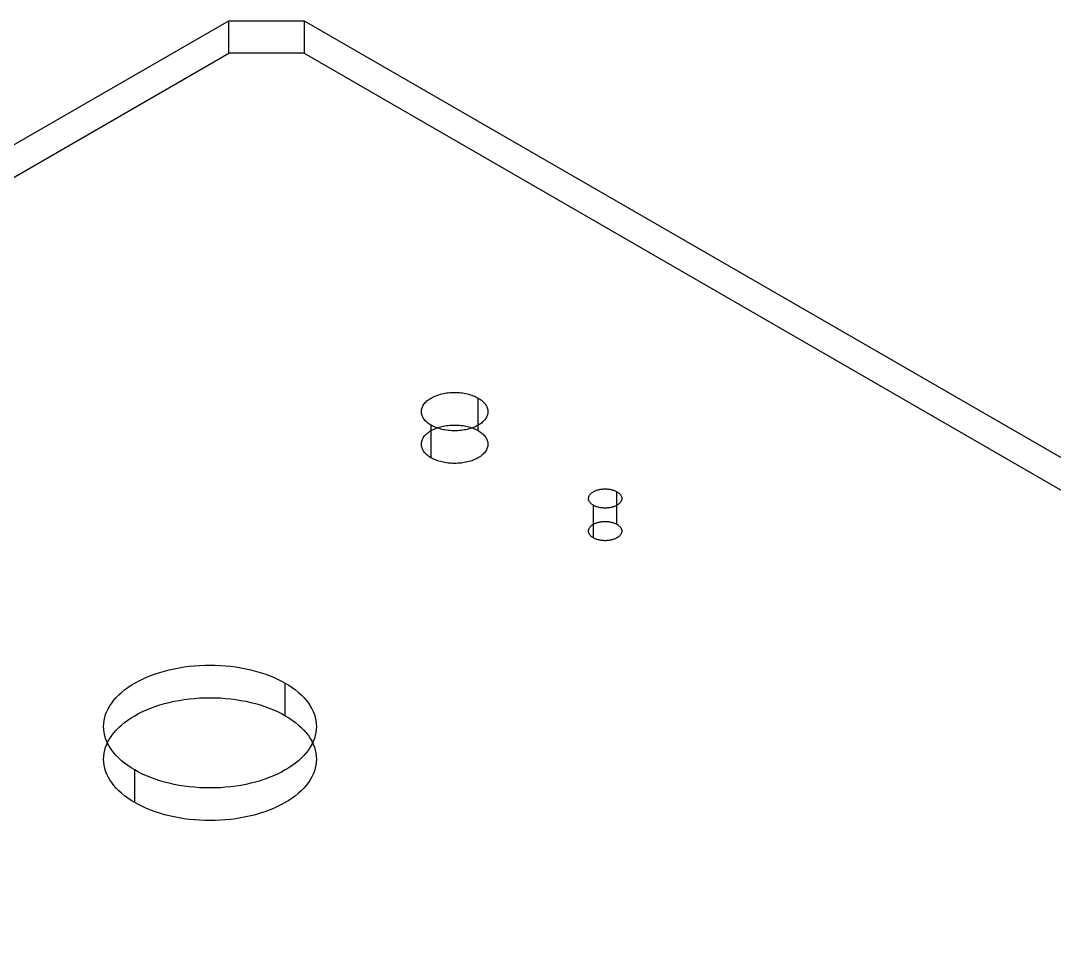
# Model space of a CAD drawing. Header units: inches. Extents: x 3 to 201, y 3 to 129.
# Drawn here: x 168.792 to 173.584, y 77.594 to 81.938 of the extents above; entities that cross this region are included whole.
import ezdxf

# ---------------------------------------------------------------- set-up
doc = ezdxf.new("R2010")
doc.units = ezdxf.units.IN
doc.header["$MEASUREMENT"] = 0

msp = doc.modelspace()

# ---------------------------------------------------------------- linework, layer by layer
at = {"layer": 'OUTLINE'}
for p, q in [((164, 78.6139), (169.7573, 81.9379)), ((169.7573, 81.7868), (169.7573, 81.9379)), ((169.7573, 81.9379), (170.1062, 81.9379)), ((170.1062, 81.9379), (170.1062, 81.7868)), ((170.1062, 81.9379), (193.8333, 68.2387)), ((164, 78.4628), (169.7573, 81.7868)), ((170.1062, 81.7868), (169.7573, 81.7868)), ((170.1062, 81.7868), (193.8333, 68.0876)), ((170.6718, 80.1706), (170.6759, 80.1743)), ((170.6759, 80.1743), (170.6802, 80.1778)), ((170.6802, 80.1778), (170.6849, 80.1813)), ((170.6849, 80.1813), (170.6898, 80.1846)), ((170.6898, 80.1846), (170.6951, 80.1878)), ((170.6951, 80.1878), (170.7005, 80.1908)), ((170.7005, 80.1908), (170.7063, 80.1936)), ((170.7063, 80.1936), (170.7122, 80.1963)), ((170.7122, 80.1963), (170.7184, 80.1988)), ((170.7184, 80.1988), (170.7248, 80.2012)), ((170.7248, 80.2012), (170.7314, 80.2033)), ((170.7314, 80.2033), (170.7382, 80.2053)), ((170.7382, 80.2053), (170.7451, 80.2071)), ((170.7451, 80.2071), (170.7521, 80.2086)), ((170.7521, 80.2086), (170.7593, 80.21)), ((170.7593, 80.21), (170.7666, 80.2112)), ((170.7666, 80.2112), (170.774, 80.2121)), ((170.774, 80.2121), (170.7815, 80.2129)), ((170.7815, 80.2129), (170.789, 80.2134)), ((170.789, 80.2134), (170.7965, 80.2137)), ((170.7965, 80.2137), (170.8041, 80.2138)), ((170.8041, 80.2138), (170.8117, 80.2137)), ((170.8117, 80.2137), (170.8192, 80.2134)), ((170.8192, 80.2134), (170.8267, 80.2129)), ((170.8267, 80.2129), (170.8342, 80.2121)), ((170.8342, 80.2121), (170.8416, 80.2112)), ((170.8416, 80.2112), (170.8489, 80.21)), ((170.8489, 80.21), (170.856, 80.2086)), ((170.856, 80.2086), (170.8631, 80.2071)), ((170.8631, 80.2071), (170.87, 80.2053)), ((170.87, 80.2053), (170.8768, 80.2033)), ((170.8768, 80.2033), (170.8834, 80.2012)), ((170.8834, 80.2012), (170.8898, 80.1988)), ((170.8898, 80.1988), (170.896, 80.1963)), ((170.896, 80.1963), (170.9019, 80.1936)), ((170.9019, 80.1936), (170.9077, 80.1908)), ((170.9077, 80.1908), (170.9131, 80.1878)), ((170.9131, 80.0367), (170.9131, 80.1878)), ((170.9131, 80.1878), (170.9184, 80.1846)), ((170.9184, 80.1846), (170.9233, 80.1813)), ((170.9233, 80.1813), (170.928, 80.1778)), ((170.928, 80.1778), (170.9323, 80.1743)), ((170.9323, 80.1743), (170.9364, 80.1706)), ((170.6499, 80.1248), (170.6501, 80.1292)), ((170.6501, 80.1292), (170.6506, 80.1335)), ((170.6506, 80.1335), (170.6516, 80.1379)), ((170.6516, 80.1379), (170.6529, 80.1422)), ((170.6529, 80.1422), (170.6545, 80.1464)), ((170.6545, 80.1464), (170.6565, 80.1507)), ((170.6565, 80.1507), (170.6589, 80.1548)), ((170.6589, 80.1548), (170.6616, 80.1589)), ((170.6616, 80.1589), (170.6647, 80.1629)), ((170.6647, 80.1629), (170.6681, 80.1668)), ((170.6681, 80.1668), (170.6718, 80.1706)), ((170.9364, 80.1706), (170.9401, 80.1668)), ((170.9401, 80.1668), (170.9435, 80.1629)), ((170.9435, 80.1629), (170.9466, 80.1589)), ((170.9466, 80.1589), (170.9493, 80.1548)), ((170.9493, 80.1548), (170.9517, 80.1507)), ((170.9517, 80.1507), (170.9537, 80.1464)), ((170.9537, 80.1464), (170.9553, 80.1422)), ((170.9553, 80.1422), (170.9566, 80.1379)), ((170.9566, 80.1379), (170.9576, 80.1335)), ((170.9576, 80.1335), (170.9581, 80.1292)), ((170.9581, 80.1292), (170.9583, 80.1248)), ((170.6501, 80.1204), (170.6499, 80.1248)), ((170.6506, 80.1161), (170.6501, 80.1204)), ((170.6516, 80.1117), (170.6506, 80.1161)), ((170.6529, 80.1074), (170.6516, 80.1117)), ((170.6545, 80.1032), (170.6529, 80.1074)), ((170.6565, 80.099), (170.6545, 80.1032)), ((170.6589, 80.0948), (170.6565, 80.099)), ((170.6616, 80.0907), (170.6589, 80.0948)), ((170.6647, 80.0867), (170.6616, 80.0907)), ((170.6681, 80.0828), (170.6647, 80.0867)), ((170.6718, 80.079), (170.6681, 80.0828)), ((170.6759, 80.0753), (170.6718, 80.079)), ((170.9364, 80.079), (170.9323, 80.0753)), ((170.9401, 80.0828), (170.9364, 80.079)), ((170.9435, 80.0867), (170.9401, 80.0828)), ((170.9466, 80.0907), (170.9435, 80.0867)), ((170.9493, 80.0948), (170.9466, 80.0907)), ((170.9517, 80.099), (170.9493, 80.0948)), ((170.9537, 80.1032), (170.9517, 80.099)), ((170.9553, 80.1074), (170.9537, 80.1032)), ((170.9566, 80.1117), (170.9553, 80.1074)), ((170.9576, 80.1161), (170.9566, 80.1117)), ((170.9581, 80.1204), (170.9576, 80.1161)), ((170.9583, 80.1248), (170.9581, 80.1204)), ((170.6802, 80.0718), (170.6759, 80.0753)), ((170.6849, 80.0683), (170.6802, 80.0718)), ((170.6802, 80.0267), (170.6849, 80.0302)), ((170.6898, 80.065), (170.6849, 80.0683)), ((170.6849, 80.0302), (170.6898, 80.0335)), ((170.6951, 80.0618), (170.6898, 80.065)), ((170.6898, 80.0335), (170.6951, 80.0367)), ((170.6951, 79.9108), (170.6951, 80.0618)), ((170.7005, 80.0588), (170.6951, 80.0618)), ((170.6951, 80.0367), (170.7005, 80.0397)), ((170.7063, 80.056), (170.7005, 80.0588)), ((170.7005, 80.0397), (170.7063, 80.0425)), ((170.7122, 80.0533), (170.7063, 80.056)), ((170.7063, 80.0425), (170.7122, 80.0452)), ((170.7184, 80.0508), (170.7122, 80.0533)), ((170.7122, 80.0452), (170.7184, 80.0477)), ((170.7248, 80.0484), (170.7184, 80.0508)), ((170.7184, 80.0477), (170.7248, 80.0501)), ((170.7248, 80.0501), (170.7314, 80.0522)), ((170.7314, 80.0463), (170.7248, 80.0484)), ((170.7314, 80.0522), (170.7382, 80.0542)), ((170.7382, 80.0443), (170.7314, 80.0463)), ((170.7382, 80.0542), (170.7451, 80.056)), ((170.7451, 80.0425), (170.7382, 80.0443)), ((170.7451, 80.056), (170.7521, 80.0575)), ((170.7521, 80.041), (170.7451, 80.0425)), ((170.7521, 80.0575), (170.7593, 80.0589)), ((170.7593, 80.0396), (170.7521, 80.041)), ((170.7593, 80.0589), (170.7666, 80.0601)), ((170.7666, 80.0384), (170.7593, 80.0396)), ((170.7666, 80.0601), (170.774, 80.061)), ((170.774, 80.0375), (170.7666, 80.0384)), ((170.774, 80.061), (170.7815, 80.0618)), ((170.7815, 80.0367), (170.774, 80.0375)), ((170.7815, 80.0618), (170.789, 80.0623)), ((170.789, 80.0362), (170.7815, 80.0367)), ((170.789, 80.0623), (170.7965, 80.0626)), ((170.7965, 80.0359), (170.789, 80.0362)), ((170.7965, 80.0626), (170.8041, 80.0627)), ((170.8041, 80.0358), (170.7965, 80.0359)), ((170.8041, 80.0627), (170.8117, 80.0626)), ((170.8117, 80.0359), (170.8041, 80.0358)), ((170.8117, 80.0626), (170.8192, 80.0623)), ((170.8192, 80.0362), (170.8117, 80.0359)), ((170.8192, 80.0623), (170.8267, 80.0618)), ((170.8267, 80.0367), (170.8192, 80.0362)), ((170.8267, 80.0618), (170.8342, 80.061)), ((170.8342, 80.0375), (170.8267, 80.0367)), ((170.8342, 80.061), (170.8416, 80.0601)), ((170.8416, 80.0384), (170.8342, 80.0375)), ((170.8416, 80.0601), (170.8489, 80.0589)), ((170.8489, 80.0396), (170.8416, 80.0384)), ((170.8489, 80.0589), (170.856, 80.0575)), ((170.856, 80.041), (170.8489, 80.0396)), ((170.856, 80.0575), (170.8631, 80.056)), ((170.8631, 80.0425), (170.856, 80.041)), ((170.8631, 80.056), (170.87, 80.0542)), ((170.87, 80.0443), (170.8631, 80.0425)), ((170.87, 80.0542), (170.8768, 80.0522)), ((170.8768, 80.0463), (170.87, 80.0443)), ((170.8768, 80.0522), (170.8834, 80.0501)), ((170.8834, 80.0484), (170.8768, 80.0463)), ((170.8898, 80.0508), (170.8834, 80.0484)), ((170.8834, 80.0501), (170.8898, 80.0477)), ((170.896, 80.0533), (170.8898, 80.0508)), ((170.8898, 80.0477), (170.896, 80.0452)), ((170.9019, 80.056), (170.896, 80.0533)), ((170.896, 80.0452), (170.9019, 80.0425)), ((170.9077, 80.0588), (170.9019, 80.056)), ((170.9019, 80.0425), (170.9077, 80.0397)), ((170.9131, 80.0618), (170.9077, 80.0588)), ((170.9077, 80.0397), (170.9131, 80.0367)), ((170.9184, 80.065), (170.9131, 80.0618)), ((170.9131, 80.0367), (170.9184, 80.0335)), ((170.9233, 80.0683), (170.9184, 80.065)), ((170.9184, 80.0335), (170.9233, 80.0302)), ((170.928, 80.0718), (170.9233, 80.0683)), ((170.9233, 80.0302), (170.928, 80.0267)), ((170.9323, 80.0753), (170.928, 80.0718)), ((170.6501, 79.9781), (170.6506, 79.9824)), ((170.6506, 79.9824), (170.6516, 79.9868)), ((170.6516, 79.9868), (170.6529, 79.9911)), ((170.6529, 79.9911), (170.6545, 79.9953)), ((170.6545, 79.9953), (170.6565, 79.9996)), ((170.6565, 79.9996), (170.6589, 80.0037)), ((170.6589, 80.0037), (170.6616, 80.0078)), ((170.6616, 80.0078), (170.6647, 80.0118)), ((170.6647, 80.0118), (170.6681, 80.0157)), ((170.6681, 80.0157), (170.6718, 80.0195)), ((170.6718, 80.0195), (170.6759, 80.0232)), ((170.6759, 80.0232), (170.6802, 80.0267)), ((170.928, 80.0267), (170.9323, 80.0232)), ((170.9323, 80.0232), (170.9364, 80.0195)), ((170.9364, 80.0195), (170.9401, 80.0157)), ((170.9401, 80.0157), (170.9435, 80.0118)), ((170.9435, 80.0118), (170.9466, 80.0078)), ((170.9466, 80.0078), (170.9493, 80.0037)), ((170.9493, 80.0037), (170.9517, 79.9996)), ((170.9517, 79.9996), (170.9537, 79.9953)), ((170.9537, 79.9953), (170.9553, 79.9911)), ((170.9553, 79.9911), (170.9566, 79.9868)), ((170.9566, 79.9868), (170.9576, 79.9824)), ((170.9576, 79.9824), (170.9581, 79.9781)), ((170.6499, 79.9737), (170.6501, 79.9781)), ((170.6501, 79.9693), (170.6499, 79.9737)), ((170.6506, 79.965), (170.6501, 79.9693)), ((170.6516, 79.9606), (170.6506, 79.965)), ((170.6529, 79.9563), (170.6516, 79.9606)), ((170.6545, 79.9521), (170.6529, 79.9563)), ((170.6565, 79.9479), (170.6545, 79.9521)), ((170.6589, 79.9437), (170.6565, 79.9479)), ((170.6616, 79.9396), (170.6589, 79.9437)), ((170.6647, 79.9356), (170.6616, 79.9396)), ((170.6681, 79.9317), (170.6647, 79.9356)), ((170.9435, 79.9356), (170.9401, 79.9317)), ((170.9466, 79.9396), (170.9435, 79.9356)), ((170.9493, 79.9437), (170.9466, 79.9396)), ((170.9517, 79.9479), (170.9493, 79.9437)), ((170.9537, 79.9521), (170.9517, 79.9479)), ((170.9553, 79.9563), (170.9537, 79.9521)), ((170.9566, 79.9606), (170.9553, 79.9563)), ((170.9576, 79.965), (170.9566, 79.9606)), ((170.9581, 79.9693), (170.9576, 79.965)), ((170.9581, 79.9781), (170.9583, 79.9737)), ((170.9583, 79.9737), (170.9581, 79.9693)), ((170.6718, 79.9279), (170.6681, 79.9317)), ((170.6759, 79.9242), (170.6718, 79.9279)), ((170.6802, 79.9207), (170.6759, 79.9242)), ((170.6849, 79.9172), (170.6802, 79.9207)), ((170.6898, 79.9139), (170.6849, 79.9172)), ((170.6951, 79.9108), (170.6898, 79.9139)), ((170.7005, 79.9077), (170.6951, 79.9108)), ((170.7063, 79.9049), (170.7005, 79.9077)), ((170.7122, 79.9022), (170.7063, 79.9049)), ((170.7184, 79.8997), (170.7122, 79.9022)), ((170.7248, 79.8973), (170.7184, 79.8997)), ((170.7314, 79.8952), (170.7248, 79.8973)), ((170.7382, 79.8932), (170.7314, 79.8952)), ((170.7451, 79.8915), (170.7382, 79.8932)), ((170.7521, 79.8899), (170.7451, 79.8915)), ((170.7593, 79.8885), (170.7521, 79.8899)), ((170.7666, 79.8873), (170.7593, 79.8885)), ((170.774, 79.8864), (170.7666, 79.8873)), ((170.7815, 79.8856), (170.774, 79.8864)), ((170.8342, 79.8864), (170.8267, 79.8856)), ((170.8416, 79.8873), (170.8342, 79.8864)), ((170.8489, 79.8885), (170.8416, 79.8873)), ((170.856, 79.8899), (170.8489, 79.8885)), ((170.8631, 79.8915), (170.856, 79.8899)), ((170.87, 79.8932), (170.8631, 79.8915)), ((170.8768, 79.8952), (170.87, 79.8932)), ((170.8834, 79.8973), (170.8768, 79.8952)), ((170.8898, 79.8997), (170.8834, 79.8973)), ((170.896, 79.9022), (170.8898, 79.8997)), ((170.9019, 79.9049), (170.896, 79.9022)), ((170.9077, 79.9077), (170.9019, 79.9049)), ((170.9131, 79.9108), (170.9077, 79.9077)), ((170.9184, 79.9139), (170.9131, 79.9108)), ((170.9233, 79.9172), (170.9184, 79.9139)), ((170.928, 79.9207), (170.9233, 79.9172)), ((170.9323, 79.9242), (170.928, 79.9207)), ((170.9364, 79.9279), (170.9323, 79.9242)), ((170.9401, 79.9317), (170.9364, 79.9279)), ((170.789, 79.8851), (170.7815, 79.8856)), ((170.7965, 79.8848), (170.789, 79.8851)), ((170.8041, 79.8847), (170.7965, 79.8848)), ((170.8117, 79.8848), (170.8041, 79.8847)), ((170.8192, 79.8851), (170.8117, 79.8848)), ((170.8267, 79.8856), (170.8192, 79.8851)), ((171.4322, 79.7409), (171.434, 79.7429)), ((171.434, 79.7429), (171.4358, 79.7448)), ((171.4358, 79.7448), (171.4378, 79.7466)), ((171.4378, 79.7466), (171.44, 79.7484)), ((171.44, 79.7484), (171.4423, 79.7501)), ((171.4423, 79.7501), (171.4448, 79.7518)), ((171.4448, 79.7518), (171.4474, 79.7534)), ((171.4474, 79.7534), (171.4502, 79.7549)), ((171.4502, 79.7549), (171.453, 79.7563)), ((171.453, 79.7563), (171.456, 79.7576)), ((171.456, 79.7576), (171.4591, 79.7589)), ((171.4591, 79.7589), (171.4623, 79.7601)), ((171.4623, 79.7601), (171.4656, 79.7611)), ((171.4656, 79.7611), (171.469, 79.7621)), ((171.469, 79.7621), (171.4724, 79.763)), ((171.4724, 79.763), (171.476, 79.7638)), ((171.476, 79.7638), (171.4796, 79.7645)), ((171.4796, 79.7645), (171.4832, 79.7651)), ((171.4832, 79.7651), (171.4869, 79.7655)), ((171.4869, 79.7655), (171.4906, 79.7659)), ((171.4906, 79.7659), (171.4944, 79.7662)), ((171.4944, 79.7662), (171.4982, 79.7663)), ((171.4982, 79.7663), (171.5019, 79.7664)), ((171.5019, 79.7664), (171.5057, 79.7663)), ((171.5057, 79.7663), (171.5095, 79.7662)), ((171.5095, 79.7662), (171.5133, 79.7659)), ((171.5133, 79.7659), (171.517, 79.7655)), ((171.517, 79.7655), (171.5207, 79.7651)), ((171.5207, 79.7651), (171.5243, 79.7645)), ((171.5243, 79.7645), (171.5279, 79.7638)), ((171.5279, 79.7638), (171.5315, 79.763)), ((171.5315, 79.763), (171.5349, 79.7621)), ((171.5349, 79.7621), (171.5383, 79.7611)), ((171.5383, 79.7611), (171.5416, 79.7601)), ((171.5416, 79.7601), (171.5448, 79.7589)), ((171.5448, 79.7589), (171.5479, 79.7576)), ((171.5479, 79.7576), (171.5509, 79.7563)), ((171.5509, 79.7563), (171.5537, 79.7549)), ((171.5537, 79.7549), (171.5565, 79.7534)), ((171.5565, 79.7534), (171.5591, 79.7518)), ((171.5565, 79.6023), (171.5565, 79.7534)), ((171.5591, 79.7518), (171.5616, 79.7501)), ((171.5616, 79.7501), (171.5639, 79.7484)), ((171.5639, 79.7484), (171.5661, 79.7466)), ((171.5661, 79.7466), (171.5681, 79.7448)), ((171.5681, 79.7448), (171.5699, 79.7429)), ((171.5699, 79.7429), (171.5716, 79.7409)), ((171.4248, 79.7219), (171.4249, 79.7241)), ((171.4249, 79.7197), (171.4248, 79.7219)), ((171.4249, 79.7241), (171.4252, 79.7263)), ((171.4252, 79.7175), (171.4249, 79.7197)), ((171.4252, 79.7263), (171.4257, 79.7284)), ((171.4257, 79.7154), (171.4252, 79.7175)), ((171.4257, 79.7284), (171.4263, 79.7306)), ((171.4263, 79.7132), (171.4257, 79.7154)), ((171.4263, 79.7306), (171.4272, 79.7327)), ((171.4272, 79.7111), (171.4263, 79.7132)), ((171.4272, 79.7327), (171.4282, 79.7348)), ((171.4282, 79.709), (171.4272, 79.7111)), ((171.4282, 79.7348), (171.4294, 79.7369)), ((171.4294, 79.7069), (171.4282, 79.709)), ((171.4294, 79.7369), (171.4307, 79.7389)), ((171.4307, 79.7049), (171.4294, 79.7069)), ((171.4307, 79.7389), (171.4322, 79.7409)), ((171.4322, 79.7029), (171.4307, 79.7049)), ((171.434, 79.7009), (171.4322, 79.7029)), ((171.4358, 79.699), (171.434, 79.7009)), ((171.4378, 79.6972), (171.4358, 79.699)), ((171.44, 79.6954), (171.4378, 79.6972)), ((171.4423, 79.6936), (171.44, 79.6954)), ((171.5639, 79.6954), (171.5616, 79.6936)), ((171.5661, 79.6972), (171.5639, 79.6954)), ((171.5681, 79.699), (171.5661, 79.6972)), ((171.5699, 79.7009), (171.5681, 79.699)), ((171.5716, 79.7029), (171.5699, 79.7009)), ((171.5716, 79.7409), (171.5732, 79.7389)), ((171.5732, 79.7049), (171.5716, 79.7029)), ((171.5732, 79.7389), (171.5745, 79.7369)), ((171.5745, 79.7069), (171.5732, 79.7049)), ((171.5745, 79.7369), (171.5757, 79.7348)), ((171.5757, 79.709), (171.5745, 79.7069)), ((171.5757, 79.7348), (171.5767, 79.7327)), ((171.5767, 79.7111), (171.5757, 79.709)), ((171.5767, 79.7327), (171.5776, 79.7306)), ((171.5776, 79.7132), (171.5767, 79.7111)), ((171.5776, 79.7306), (171.5782, 79.7284)), ((171.5782, 79.7154), (171.5776, 79.7132)), ((171.5782, 79.7284), (171.5787, 79.7263)), ((171.5787, 79.7175), (171.5782, 79.7154)), ((171.5787, 79.7263), (171.579, 79.7241)), ((171.579, 79.7197), (171.5787, 79.7175)), ((171.579, 79.7241), (171.5791, 79.7219)), ((171.5791, 79.7219), (171.579, 79.7197)), ((171.4448, 79.692), (171.4423, 79.6936)), ((171.4474, 79.6904), (171.4448, 79.692)), ((171.4502, 79.6889), (171.4474, 79.6904)), ((171.4474, 79.5393), (171.4474, 79.6904)), ((171.453, 79.6875), (171.4502, 79.6889)), ((171.456, 79.6861), (171.453, 79.6875)), ((171.4591, 79.6849), (171.456, 79.6861)), ((171.4623, 79.6837), (171.4591, 79.6849)), ((171.4656, 79.6826), (171.4623, 79.6837)), ((171.469, 79.6816), (171.4656, 79.6826)), ((171.4724, 79.6808), (171.469, 79.6816)), ((171.476, 79.68), (171.4724, 79.6808)), ((171.4796, 79.6793), (171.476, 79.68)), ((171.4832, 79.6787), (171.4796, 79.6793)), ((171.4869, 79.6782), (171.4832, 79.6787)), ((171.4906, 79.6779), (171.4869, 79.6782)), ((171.4944, 79.6776), (171.4906, 79.6779)), ((171.4982, 79.6774), (171.4944, 79.6776)), ((171.5019, 79.6774), (171.4982, 79.6774)), ((171.5057, 79.6774), (171.5019, 79.6774)), ((171.5095, 79.6776), (171.5057, 79.6774)), ((171.5133, 79.6779), (171.5095, 79.6776)), ((171.517, 79.6782), (171.5133, 79.6779)), ((171.5207, 79.6787), (171.517, 79.6782)), ((171.5243, 79.6793), (171.5207, 79.6787)), ((171.5279, 79.68), (171.5243, 79.6793)), ((171.5315, 79.6808), (171.5279, 79.68)), ((171.5349, 79.6816), (171.5315, 79.6808)), ((171.5383, 79.6826), (171.5349, 79.6816)), ((171.5416, 79.6837), (171.5383, 79.6826)), ((171.5448, 79.6849), (171.5416, 79.6837)), ((171.5479, 79.6861), (171.5448, 79.6849)), ((171.5509, 79.6875), (171.5479, 79.6861)), ((171.5537, 79.6889), (171.5509, 79.6875)), ((171.5565, 79.6904), (171.5537, 79.6889)), ((171.5591, 79.692), (171.5565, 79.6904)), ((171.5616, 79.6936), (171.5591, 79.692)), ((171.44, 79.5973), (171.4423, 79.599)), ((171.4423, 79.599), (171.4448, 79.6007)), ((171.4448, 79.6007), (171.4474, 79.6023)), ((171.4474, 79.6023), (171.4502, 79.6038)), ((171.4502, 79.6038), (171.453, 79.6052)), ((171.453, 79.6052), (171.456, 79.6065)), ((171.456, 79.6065), (171.4591, 79.6078)), ((171.4591, 79.6078), (171.4623, 79.609)), ((171.4623, 79.609), (171.4656, 79.6101)), ((171.4656, 79.6101), (171.469, 79.611)), ((171.469, 79.611), (171.4724, 79.6119)), ((171.4724, 79.6119), (171.476, 79.6127)), ((171.476, 79.6127), (171.4796, 79.6134)), ((171.4796, 79.6134), (171.4832, 79.614)), ((171.4832, 79.614), (171.4869, 79.6145)), ((171.4869, 79.6145), (171.4906, 79.6148)), ((171.4906, 79.6148), (171.4944, 79.6151)), ((171.4944, 79.6151), (171.4982, 79.6153)), ((171.4982, 79.6153), (171.5019, 79.6153)), ((171.5019, 79.6153), (171.5057, 79.6153)), ((171.5057, 79.6153), (171.5095, 79.6151)), ((171.5095, 79.6151), (171.5133, 79.6148)), ((171.5133, 79.6148), (171.517, 79.6145)), ((171.517, 79.6145), (171.5207, 79.614)), ((171.5207, 79.614), (171.5243, 79.6134)), ((171.5243, 79.6134), (171.5279, 79.6127)), ((171.5279, 79.6127), (171.5315, 79.6119)), ((171.5315, 79.6119), (171.5349, 79.611)), ((171.5349, 79.611), (171.5383, 79.6101)), ((171.5383, 79.6101), (171.5416, 79.609)), ((171.5416, 79.609), (171.5448, 79.6078)), ((171.5448, 79.6078), (171.5479, 79.6065)), ((171.5479, 79.6065), (171.5509, 79.6052)), ((171.5509, 79.6052), (171.5537, 79.6038)), ((171.5537, 79.6038), (171.5565, 79.6023)), ((171.5565, 79.6023), (171.5591, 79.6007)), ((171.5591, 79.6007), (171.5616, 79.599)), ((171.5616, 79.599), (171.5639, 79.5973)), ((171.4248, 79.5708), (171.4249, 79.573)), ((171.4249, 79.5686), (171.4248, 79.5708)), ((171.4249, 79.573), (171.4252, 79.5752)), ((171.4252, 79.5664), (171.4249, 79.5686)), ((171.4252, 79.5752), (171.4257, 79.5773)), ((171.4257, 79.5643), (171.4252, 79.5664)), ((171.4257, 79.5773), (171.4263, 79.5795)), ((171.4263, 79.5621), (171.4257, 79.5643)), ((171.4263, 79.5795), (171.4272, 79.5816)), ((171.4272, 79.56), (171.4263, 79.5621)), ((171.4272, 79.5816), (171.4282, 79.5837)), ((171.4282, 79.5579), (171.4272, 79.56)), ((171.4282, 79.5837), (171.4294, 79.5858)), ((171.4294, 79.5558), (171.4282, 79.5579)), ((171.4294, 79.5858), (171.4307, 79.5878)), ((171.4307, 79.5538), (171.4294, 79.5558)), ((171.4307, 79.5878), (171.4322, 79.5898)), ((171.4322, 79.5518), (171.4307, 79.5538)), ((171.4322, 79.5898), (171.434, 79.5918)), ((171.434, 79.5498), (171.4322, 79.5518)), ((171.434, 79.5918), (171.4358, 79.5937)), ((171.4358, 79.5937), (171.4378, 79.5955)), ((171.4378, 79.5955), (171.44, 79.5973)), ((171.5639, 79.5973), (171.5661, 79.5955)), ((171.5661, 79.5955), (171.5681, 79.5937)), ((171.5681, 79.5937), (171.5699, 79.5918)), ((171.5699, 79.5918), (171.5716, 79.5898)), ((171.5716, 79.5518), (171.5699, 79.5498)), ((171.5716, 79.5898), (171.5732, 79.5878)), ((171.5732, 79.5538), (171.5716, 79.5518)), ((171.5732, 79.5878), (171.5745, 79.5858)), ((171.5745, 79.5558), (171.5732, 79.5538)), ((171.5745, 79.5858), (171.5757, 79.5837)), ((171.5757, 79.5579), (171.5745, 79.5558)), ((171.5757, 79.5837), (171.5767, 79.5816)), ((171.5767, 79.56), (171.5757, 79.5579)), ((171.5767, 79.5816), (171.5776, 79.5795)), ((171.5776, 79.5621), (171.5767, 79.56)), ((171.5776, 79.5795), (171.5782, 79.5773)), ((171.5782, 79.5643), (171.5776, 79.5621)), ((171.5782, 79.5773), (171.5787, 79.5752)), ((171.5787, 79.5664), (171.5782, 79.5643)), ((171.5787, 79.5752), (171.579, 79.573)), ((171.579, 79.5686), (171.5787, 79.5664)), ((171.579, 79.573), (171.5791, 79.5708)), ((171.5791, 79.5708), (171.579, 79.5686)), ((171.4358, 79.5479), (171.434, 79.5498)), ((171.4378, 79.5461), (171.4358, 79.5479)), ((171.44, 79.5443), (171.4378, 79.5461)), ((171.4423, 79.5426), (171.44, 79.5443)), ((171.4448, 79.5409), (171.4423, 79.5426)), ((171.4474, 79.5393), (171.4448, 79.5409)), ((171.4502, 79.5378), (171.4474, 79.5393)), ((171.453, 79.5364), (171.4502, 79.5378)), ((171.456, 79.535), (171.453, 79.5364)), ((171.4591, 79.5338), (171.456, 79.535)), ((171.4623, 79.5326), (171.4591, 79.5338)), ((171.4656, 79.5315), (171.4623, 79.5326)), ((171.469, 79.5305), (171.4656, 79.5315)), ((171.4724, 79.5297), (171.469, 79.5305)), ((171.476, 79.5289), (171.4724, 79.5297)), ((171.4796, 79.5282), (171.476, 79.5289)), ((171.4832, 79.5276), (171.4796, 79.5282)), ((171.4869, 79.5271), (171.4832, 79.5276)), ((171.4906, 79.5268), (171.4869, 79.5271)), ((171.4944, 79.5265), (171.4906, 79.5268)), ((171.4982, 79.5263), (171.4944, 79.5265)), ((171.5019, 79.5263), (171.4982, 79.5263)), ((171.5057, 79.5263), (171.5019, 79.5263)), ((171.5095, 79.5265), (171.5057, 79.5263)), ((171.5133, 79.5268), (171.5095, 79.5265)), ((171.517, 79.5271), (171.5133, 79.5268)), ((171.5207, 79.5276), (171.517, 79.5271)), ((171.5243, 79.5282), (171.5207, 79.5276)), ((171.5279, 79.5289), (171.5243, 79.5282)), ((171.5315, 79.5297), (171.5279, 79.5289)), ((171.5349, 79.5305), (171.5315, 79.5297)), ((171.5383, 79.5315), (171.5349, 79.5305)), ((171.5416, 79.5326), (171.5383, 79.5315)), ((171.5448, 79.5338), (171.5416, 79.5326)), ((171.5479, 79.535), (171.5448, 79.5338)), ((171.5509, 79.5364), (171.5479, 79.535)), ((171.5537, 79.5378), (171.5509, 79.5364)), ((171.5565, 79.5393), (171.5537, 79.5378)), ((171.5591, 79.5409), (171.5565, 79.5393)), ((171.5616, 79.5426), (171.5591, 79.5409)), ((171.5639, 79.5443), (171.5616, 79.5426)), ((171.5661, 79.5461), (171.5639, 79.5443)), ((171.5681, 79.5479), (171.5661, 79.5461)), ((171.5699, 79.5498), (171.5681, 79.5479)), ((169.4812, 78.9274), (169.5038, 78.9325)), ((169.5038, 78.9325), (169.5268, 78.9369)), ((169.5268, 78.9369), (169.5502, 78.9406)), ((169.5502, 78.9406), (169.5738, 78.9437)), ((169.5738, 78.9437), (169.5977, 78.946)), ((169.5977, 78.946), (169.6217, 78.9478)), ((169.6217, 78.9478), (169.6459, 78.9488)), ((169.6459, 78.9488), (169.6701, 78.9491)), ((169.6701, 78.9491), (169.6943, 78.9488)), ((169.6943, 78.9488), (169.7184, 78.9478)), ((169.7184, 78.9478), (169.7425, 78.946)), ((169.7425, 78.946), (169.7663, 78.9437)), ((169.7663, 78.9437), (169.79, 78.9406)), ((169.79, 78.9406), (169.8133, 78.9369)), ((169.8133, 78.9369), (169.8363, 78.9325)), ((169.8363, 78.9325), (169.8589, 78.9274)), ((169.3387, 78.8753), (169.357, 78.8845)), ((169.357, 78.8845), (169.3761, 78.8931)), ((169.3761, 78.8931), (169.3959, 78.9011)), ((169.3959, 78.9011), (169.4164, 78.9086)), ((169.4164, 78.9086), (169.4375, 78.9155)), ((169.4375, 78.9155), (169.4591, 78.9218)), ((169.4591, 78.9218), (169.4812, 78.9274)), ((169.8589, 78.9274), (169.8811, 78.9218)), ((169.8811, 78.9218), (169.9027, 78.9155)), ((169.9027, 78.9155), (169.9238, 78.9086)), ((169.9238, 78.9086), (169.9442, 78.9011)), ((169.9442, 78.9011), (169.964, 78.8931)), ((169.964, 78.8931), (169.9831, 78.8845)), ((169.9831, 78.8845), (170.0015, 78.8753)), ((169.2598, 78.8225), (169.2737, 78.8339)), ((169.2737, 78.8339), (169.2886, 78.845)), ((169.2886, 78.845), (169.3044, 78.8556)), ((169.3044, 78.8556), (169.3212, 78.8657)), ((169.3212, 78.8657), (169.3387, 78.8753)), ((170.0015, 78.8753), (170.019, 78.8657)), ((170.019, 78.7146), (170.019, 78.8657)), ((170.019, 78.8657), (170.0357, 78.8556)), ((170.0357, 78.8556), (170.0515, 78.845)), ((170.0515, 78.845), (170.0664, 78.8339)), ((170.0664, 78.8339), (170.0804, 78.8225)), ((169.2142, 78.7733), (169.224, 78.786)), ((169.224, 78.786), (169.2349, 78.7985)), ((169.2349, 78.7985), (169.2468, 78.8107)), ((169.2468, 78.8107), (169.2598, 78.8225)), ((169.5038, 78.7814), (169.5268, 78.7858)), ((169.5268, 78.7858), (169.5502, 78.7895)), ((169.5502, 78.7895), (169.5738, 78.7926)), ((169.5738, 78.7926), (169.5977, 78.795)), ((169.5977, 78.795), (169.6217, 78.7967)), ((169.6217, 78.7967), (169.6459, 78.7977)), ((169.6459, 78.7977), (169.6701, 78.798)), ((169.6701, 78.798), (169.6943, 78.7977)), ((169.6943, 78.7977), (169.7184, 78.7967)), ((169.7184, 78.7967), (169.7425, 78.795)), ((169.7425, 78.795), (169.7663, 78.7926)), ((169.7663, 78.7926), (169.79, 78.7895)), ((169.79, 78.7895), (169.8133, 78.7858)), ((169.8133, 78.7858), (169.8363, 78.7814)), ((170.0804, 78.8225), (170.0933, 78.8107)), ((170.0933, 78.8107), (170.1053, 78.7985)), ((170.1053, 78.7985), (170.1162, 78.786)), ((170.1162, 78.786), (170.126, 78.7733)), ((169.1914, 78.7335), (169.1979, 78.7469)), ((169.1979, 78.7469), (169.2055, 78.7602)), ((169.2055, 78.7602), (169.2142, 78.7733)), ((169.357, 78.7334), (169.3761, 78.742)), ((169.3761, 78.742), (169.3959, 78.75)), ((169.3959, 78.75), (169.4164, 78.7575)), ((169.4164, 78.7575), (169.4375, 78.7644)), ((169.4375, 78.7644), (169.4591, 78.7707)), ((169.4591, 78.7707), (169.4812, 78.7763)), ((169.4812, 78.7763), (169.5038, 78.7814)), ((169.8363, 78.7814), (169.8589, 78.7763)), ((169.8589, 78.7763), (169.8811, 78.7707)), ((169.8811, 78.7707), (169.9027, 78.7644)), ((169.9027, 78.7644), (169.9238, 78.7575)), ((169.9238, 78.7575), (169.9442, 78.75)), ((169.9442, 78.75), (169.964, 78.742)), ((169.964, 78.742), (169.9831, 78.7334)), ((170.126, 78.7733), (170.1347, 78.7602)), ((170.1347, 78.7602), (170.1423, 78.7469)), ((170.1423, 78.7469), (170.1487, 78.7335)), ((169.1772, 78.6782), (169.179, 78.6922)), ((169.179, 78.6922), (169.182, 78.706)), ((169.182, 78.706), (169.1861, 78.7198)), ((169.1861, 78.7198), (169.1914, 78.7335)), ((169.2737, 78.6828), (169.2886, 78.6939)), ((169.2886, 78.6939), (169.3044, 78.7045)), ((169.3044, 78.7045), (169.3212, 78.7146)), ((169.3212, 78.7146), (169.3387, 78.7242)), ((169.3387, 78.7242), (169.357, 78.7334)), ((169.9831, 78.7334), (170.0015, 78.7242)), ((170.0015, 78.7242), (170.019, 78.7146)), ((170.019, 78.7146), (170.0357, 78.7045)), ((170.0357, 78.7045), (170.0515, 78.6939)), ((170.0515, 78.6939), (170.0664, 78.6828)), ((170.1487, 78.7335), (170.1541, 78.7198)), ((170.1541, 78.7198), (170.1582, 78.706)), ((170.1582, 78.706), (170.1612, 78.6922)), ((170.1612, 78.6922), (170.1629, 78.6782)), ((169.1766, 78.6642), (169.1772, 78.6782)), ((169.1772, 78.6502), (169.1766, 78.6642)), ((169.179, 78.6363), (169.1772, 78.6502)), ((169.224, 78.6349), (169.2349, 78.6474)), ((169.2349, 78.6474), (169.2468, 78.6596)), ((169.2468, 78.6596), (169.2598, 78.6714)), ((169.2598, 78.6714), (169.2737, 78.6828)), ((170.0664, 78.6828), (170.0804, 78.6714)), ((170.0804, 78.6714), (170.0933, 78.6596)), ((170.0933, 78.6596), (170.1053, 78.6474)), ((170.1053, 78.6474), (170.1162, 78.6349)), ((170.1629, 78.6502), (170.1612, 78.6363)), ((170.1629, 78.6782), (170.1635, 78.6642)), ((170.1635, 78.6642), (170.1629, 78.6502)), ((169.182, 78.6224), (169.179, 78.6363)), ((169.1861, 78.6086), (169.182, 78.6224)), ((169.1914, 78.595), (169.1861, 78.6086)), ((169.1914, 78.5824), (169.1979, 78.5958)), ((169.1979, 78.5815), (169.1914, 78.595)), ((169.1979, 78.5958), (169.2055, 78.6091)), ((169.2055, 78.6091), (169.2142, 78.6222)), ((169.2142, 78.6222), (169.224, 78.6349)), ((170.1162, 78.6349), (170.126, 78.6222)), ((170.126, 78.6222), (170.1347, 78.6091)), ((170.1347, 78.6091), (170.1423, 78.5958)), ((170.1423, 78.5958), (170.1487, 78.5824)), ((170.1487, 78.595), (170.1423, 78.5815)), ((170.1541, 78.6086), (170.1487, 78.595)), ((170.1582, 78.6224), (170.1541, 78.6086)), ((170.1612, 78.6363), (170.1582, 78.6224)), ((169.179, 78.5411), (169.182, 78.5549)), ((169.182, 78.5549), (169.1861, 78.5687)), ((169.1861, 78.5687), (169.1914, 78.5824)), ((169.2055, 78.5682), (169.1979, 78.5815)), ((169.2142, 78.5552), (169.2055, 78.5682)), ((169.224, 78.5424), (169.2142, 78.5552)), ((170.126, 78.5552), (170.1162, 78.5424)), ((170.1347, 78.5682), (170.126, 78.5552)), ((170.1423, 78.5815), (170.1347, 78.5682)), ((170.1487, 78.5824), (170.1541, 78.5687)), ((170.1541, 78.5687), (170.1582, 78.5549)), ((170.1582, 78.5549), (170.1612, 78.5411)), ((169.1766, 78.5131), (169.1772, 78.5271)), ((169.1772, 78.4992), (169.1766, 78.5131)), ((169.1772, 78.5271), (169.179, 78.5411)), ((169.179, 78.4852), (169.1772, 78.4992)), ((169.2349, 78.5299), (169.224, 78.5424)), ((169.2468, 78.5178), (169.2349, 78.5299)), ((169.2598, 78.5059), (169.2468, 78.5178)), ((169.2737, 78.4945), (169.2598, 78.5059)), ((170.0804, 78.5059), (170.0664, 78.4945)), ((170.0933, 78.5178), (170.0804, 78.5059)), ((170.1053, 78.5299), (170.0933, 78.5178)), ((170.1162, 78.5424), (170.1053, 78.5299)), ((170.1612, 78.5411), (170.1629, 78.5271)), ((170.1629, 78.4992), (170.1612, 78.4852)), ((170.1629, 78.5271), (170.1635, 78.5131)), ((170.1635, 78.5131), (170.1629, 78.4992)), ((169.182, 78.4713), (169.179, 78.4852)), ((169.1861, 78.4575), (169.182, 78.4713)), ((169.1914, 78.4439), (169.1861, 78.4575)), ((169.2886, 78.4835), (169.2737, 78.4945)), ((169.3044, 78.4729), (169.2886, 78.4835)), ((169.3212, 78.4628), (169.3044, 78.4729)), ((169.3387, 78.4531), (169.3212, 78.4628)), ((169.3212, 78.3117), (169.3212, 78.4628)), ((169.357, 78.444), (169.3387, 78.4531)), ((170.0015, 78.4531), (169.9831, 78.444)), ((170.019, 78.4628), (170.0015, 78.4531)), ((170.0357, 78.4729), (170.019, 78.4628)), ((170.0515, 78.4835), (170.0357, 78.4729)), ((170.0664, 78.4945), (170.0515, 78.4835)), ((170.1541, 78.4575), (170.1487, 78.4439)), ((170.1582, 78.4713), (170.1541, 78.4575)), ((170.1612, 78.4852), (170.1582, 78.4713)), ((169.1979, 78.4304), (169.1914, 78.4439)), ((169.2055, 78.4171), (169.1979, 78.4304)), ((169.2142, 78.4041), (169.2055, 78.4171)), ((169.224, 78.3913), (169.2142, 78.4041)), ((169.3761, 78.4354), (169.357, 78.444)), ((169.3959, 78.4273), (169.3761, 78.4354)), ((169.4164, 78.4199), (169.3959, 78.4273)), ((169.4375, 78.413), (169.4164, 78.4199)), ((169.4591, 78.4067), (169.4375, 78.413)), ((169.4812, 78.401), (169.4591, 78.4067)), ((169.5038, 78.396), (169.4812, 78.401)), ((169.8589, 78.401), (169.8363, 78.396)), ((169.8811, 78.4067), (169.8589, 78.401)), ((169.9027, 78.413), (169.8811, 78.4067)), ((169.9238, 78.4199), (169.9027, 78.413)), ((169.9442, 78.4273), (169.9238, 78.4199)), ((169.964, 78.4354), (169.9442, 78.4273)), ((169.9831, 78.444), (169.964, 78.4354)), ((170.126, 78.4041), (170.1162, 78.3913)), ((170.1347, 78.4171), (170.126, 78.4041)), ((170.1423, 78.4304), (170.1347, 78.4171)), ((170.1487, 78.4439), (170.1423, 78.4304)), ((169.2349, 78.3788), (169.224, 78.3913)), ((169.2468, 78.3667), (169.2349, 78.3788)), ((169.2598, 78.3548), (169.2468, 78.3667)), ((169.2737, 78.3434), (169.2598, 78.3548)), ((169.5268, 78.3916), (169.5038, 78.396)), ((169.5502, 78.3879), (169.5268, 78.3916)), ((169.5738, 78.3848), (169.5502, 78.3879)), ((169.5977, 78.3824), (169.5738, 78.3848)), ((169.6217, 78.3807), (169.5977, 78.3824)), ((169.6459, 78.3797), (169.6217, 78.3807)), ((169.6701, 78.3793), (169.6459, 78.3797)), ((169.6943, 78.3797), (169.6701, 78.3793)), ((169.7184, 78.3807), (169.6943, 78.3797)), ((169.7425, 78.3824), (169.7184, 78.3807)), ((169.7663, 78.3848), (169.7425, 78.3824)), ((169.79, 78.3879), (169.7663, 78.3848)), ((169.8133, 78.3916), (169.79, 78.3879)), ((169.8363, 78.396), (169.8133, 78.3916)), ((170.0804, 78.3548), (170.0664, 78.3434)), ((170.0933, 78.3667), (170.0804, 78.3548)), ((170.1053, 78.3788), (170.0933, 78.3667)), ((170.1162, 78.3913), (170.1053, 78.3788)), ((169.2886, 78.3324), (169.2737, 78.3434)), ((169.3044, 78.3218), (169.2886, 78.3324)), ((169.3212, 78.3117), (169.3044, 78.3218)), ((169.3387, 78.302), (169.3212, 78.3117)), ((170.019, 78.3117), (170.0015, 78.302)), ((170.0357, 78.3218), (170.019, 78.3117)), ((170.0515, 78.3324), (170.0357, 78.3218)), ((170.0664, 78.3434), (170.0515, 78.3324)), ((169.357, 78.2929), (169.3387, 78.302)), ((169.3761, 78.2843), (169.357, 78.2929)), ((169.3959, 78.2762), (169.3761, 78.2843)), ((169.4164, 78.2688), (169.3959, 78.2762)), ((169.4375, 78.2619), (169.4164, 78.2688)), ((169.4591, 78.2556), (169.4375, 78.2619)), ((169.9027, 78.2619), (169.8811, 78.2556)), ((169.9238, 78.2688), (169.9027, 78.2619)), ((169.9442, 78.2762), (169.9238, 78.2688)), ((169.964, 78.2843), (169.9442, 78.2762)), ((169.9831, 78.2929), (169.964, 78.2843)), ((170.0015, 78.302), (169.9831, 78.2929)), ((169.4812, 78.2499), (169.4591, 78.2556)), ((169.5038, 78.2449), (169.4812, 78.2499)), ((169.5268, 78.2405), (169.5038, 78.2449)), ((169.5502, 78.2368), (169.5268, 78.2405)), ((169.5738, 78.2337), (169.5502, 78.2368)), ((169.5977, 78.2313), (169.5738, 78.2337)), ((169.6217, 78.2296), (169.5977, 78.2313)), ((169.6459, 78.2286), (169.6217, 78.2296)), ((169.6701, 78.2282), (169.6459, 78.2286)), ((169.6943, 78.2286), (169.6701, 78.2282)), ((169.7184, 78.2296), (169.6943, 78.2286)), ((169.7425, 78.2313), (169.7184, 78.2296)), ((169.7663, 78.2337), (169.7425, 78.2313)), ((169.79, 78.2368), (169.7663, 78.2337)), ((169.8133, 78.2405), (169.79, 78.2368)), ((169.8363, 78.2449), (169.8133, 78.2405)), ((169.8589, 78.2499), (169.8363, 78.2449)), ((169.8811, 78.2556), (169.8589, 78.2499))]:
    msp.add_line(p, q, dxfattribs=at)

doc.saveas('drawing.dxf')
